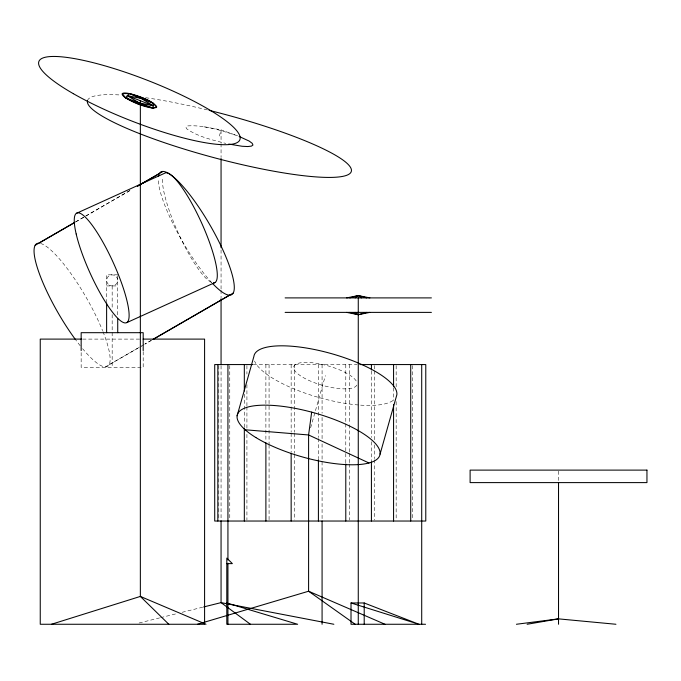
<?xml version="1.0" encoding="UTF-8"?>
<svg xmlns="http://www.w3.org/2000/svg" width="681" height="681" viewBox="0 0 681 681"><rect width="100%" height="100%" fill="white"/><g stroke="black" fill="none" stroke-linecap="round" stroke-linejoin="round"><path stroke-width="0.51" stroke-dasharray="3.4 2.55" d="M219.41 136.03L221.061 129.858L237.448 135.783C221.342 130.616 204.513 124.734 187.394 125.934L185.87 127.041L186.637 128.769C198.128 136.898 212.395 139.86 225.794 143.436M310.621 427.804L325.365 375.631M75.634 221.904L84.836 216.592M85.755 216.064L129.901 190.552M75.582 221.955L129.85 190.612M105.385 366.914L140.337 346.723M141.256 346.195L144.014 344.595L141.205 346.246M151.378 340.347L144.934 344.067L151.327 340.398M109.02 364.846L140.286 346.774M139.111 622.996L159.601 617.905M160.631 617.65L177.017 613.572M182.142 612.304L202.623 607.214M117.728 274.818L106.619 274.818L106.619 301.87M106.619 285.926L117.728 285.926M82.656 339.104L142.031 339.104M253.247 364.565L357.065 364.565M203.908 126.794L221.061 129.858L221.061 142.601M558.531 471.15L558.531 480.522M412.558 365.62L412.558 519.978M396.163 365.62L396.163 386.765M396.163 401.569L396.163 519.978M393.567 387.821L393.567 400.505M374.601 365.62L374.601 369.851M374.601 370.907L374.601 440.684M374.601 444.914L374.601 458.653M374.601 459.709L374.601 519.978M371.417 370.907L371.417 437.508M371.417 441.739L371.417 460.773M349.336 364.565L349.336 423.769M349.336 424.825L349.336 452.312M349.336 453.367L349.336 462.884M349.336 463.94L349.336 519.978M345.786 364.565L345.786 422.705M345.786 423.769L345.786 462.884M322.079 364.565L322.079 413.197M322.079 417.419L322.079 439.628M322.079 443.85L322.079 519.978M318.41 364.565L318.41 437.508M318.41 438.564L318.41 458.653M294.703 364.565L294.703 432.222M294.703 433.278L294.703 453.367M294.703 454.423L294.703 519.978M291.153 364.565L291.153 405.791M291.153 406.855L291.153 432.222M291.153 433.278L291.153 452.312M269.072 364.565L269.072 443.85M269.072 444.914L269.072 519.978M265.888 364.565L265.888 440.684M246.922 365.62L246.922 374.073M246.922 384.646L246.922 405.791M246.922 406.855L246.922 429.056M246.922 434.342L246.922 519.978M244.326 394.163L244.326 426.936M229.769 365.62L229.769 519.978M221.061 143.665L221.061 157.481M221.061 249.91L221.061 289.221M221.061 290.276L221.061 297.716M221.061 365.714L221.061 519.765M218.78 365.62L218.78 519.978M143.189 351.626L143.189 367.408L81.158 367.408L81.158 351.626M117.728 275.745L117.728 316.742M112.169 285.926L112.169 309.31M112.169 314.622L112.169 367.408M392.971 400.539A74.067 22.822 15.8 0 1 359.542 405.067M358.444 404.982A74.067 22.822 15.8 0 1 254.566 361.049M356.793 385.105A32.867 10.13 15.8 0 1 308.774 380.356A32.867 10.13 15.8 0 1 307.088 362.42A32.867 10.13 15.8 0 1 356.444 381.377M87.526 100.584A136.566 22.303 15 0 1 121.286 95.051M145.7 97.706A136.566 22.303 15 0 1 208.063 110.092M211.382 282.368A60.183 12.709 65.6 0 1 178.95 234.519A60.183 12.709 65.6 0 1 162.725 176.813M102.976 331.647A70.833 16.012 60 0 1 82.614 348.706M80.213 345.752A70.833 16.012 60 0 1 75.889 340.134M40.52 243.457A70.833 16.012 60 0 1 102.61 330.728M211.817 282.7A70.833 16.012 60 0 1 158.222 179.699M109.394 285.186A5.559 5.559 0 0 0 117.728 280.376A5.559 5.559 0 0 0 109.394 275.558A5.559 5.559 0 0 0 109.394 285.186"/><path stroke-width="1.02" d="M311.668 412.141L308.595 434.963L308.595 591.227L355.184 624.264M237.116 415.802L253.885 356.469A74.067 22.822 15.8 0 1 328.438 352.809A74.067 22.822 15.8 0 1 396.844 394.801L380.075 454.133M125.525 97.792L129.143 93.527C138.515 96.753 149.701 98.898 156.639 106.491L156.562 107.504L152.987 108.083A18.515 3.746 21.3 0 1 141.401 105.274L136.881 103.58A18.515 3.746 21.3 0 1 124.606 92.999A18.515 3.746 21.3 0 1 153.353 103.342L156.604 107.002L152.987 108.083L139.145 104.431L125.525 97.792L122.325 93.629L129.143 93.527L153.353 103.342L152.987 108.083L125.525 97.792L127.577 97.953M355.15 297.895L358.266 295.588L369.894 297.895M35.165 245.288L74.714 222.44M159.337 173.553L137.256 186.305L162.963 171.476M74.663 222.491L38.791 243.211A70.833 16.012 60 0 0 40.153 275.779A70.833 16.012 60 0 0 75.268 339.3M153.216 339.283L229.557 295.179M153.165 339.334L233.183 293.111M76.544 213.298L164.7 173.229A60.183 12.709 65.6 0 1 202.444 224.807A60.183 12.709 65.6 0 1 213.434 282.904M126.921 322.573L215.077 282.504M51.475 624.264L140.354 596.428L205.985 624.264M197.49 624.264L308.595 591.227L384.978 624.264M349.753 297.895L358.266 295.588L366.778 297.895M346.638 312.383L358.266 314.699L366.778 312.383M203.653 606.958L221.061 602.625L333.86 624.264M346.638 297.895L358.266 295.588L361.381 297.895M349.753 312.383L358.266 314.699L369.894 312.383M527.128 624.264L558.531 618.867L615.93 624.264M516.428 624.264L558.531 618.867M285.126 297.895L431.405 297.895M285.126 312.383L431.405 312.383M81.592 339.104L40.247 339.104L40.247 624.264L204.589 624.264L204.589 339.104L143.095 339.104M252.54 364.565L214.711 364.565L214.711 521.033L425.778 521.033L425.778 364.565L359.857 364.565M226.799 563.621L232.357 563.621L226.799 558.071L226.799 624.264L297.631 624.264L226.799 602.974M351.013 602.974L364.207 602.974L418.951 624.264L351.013 602.974L351.013 624.264L425.548 624.264M245.151 429.779L308.595 434.963L368.957 462.978M228.739 144.057L242.087 146.262L247.722 146.551L251.425 146.126L252.949 145.019L252.183 143.291L249.186 141.078L239.125 136.464M127.338 95.663L141.248 98.439L153.174 105.717L139.256 102.942L127.338 95.663L153.174 105.717M250.421 624.264L221.061 602.625L221.061 520.82M355.15 312.383L358.266 314.699M168.794 624.264L140.354 596.428L140.354 100.686M558.531 482.608L558.531 624.264M421.709 364.565L421.709 624.264M410.72 364.565L410.72 521.033M393.567 364.565L393.567 386.765M393.567 404.735L393.567 521.033M371.417 364.565L371.417 369.851M371.417 461.829L371.417 521.033M364.207 602.974L364.207 624.264M358.266 297.895L358.266 624.264M345.786 463.94L345.786 521.033M322.079 521.033L322.079 624.264M318.41 459.709L318.41 521.033M291.153 453.367L291.153 521.033M265.888 442.795L265.888 521.033M244.326 364.565L244.326 390.996M244.326 427.991L244.326 521.033M227.931 364.565L227.931 560.012M227.931 563.17L227.931 624.264M221.061 158.537L221.061 247.782M221.061 298.78L221.061 364.65M217.835 364.565L217.835 521.033M143.189 350.57L143.189 332.686L81.158 332.686L81.158 350.57M117.728 318.87L117.728 332.686M106.619 302.934L106.619 332.686M209.11 110.348A136.566 22.303 15 0 1 351.362 169.552A136.566 22.303 15 0 1 218.592 158.886A136.566 22.303 15 0 1 87.526 100.584M158.452 176.132A70.833 16.012 60 0 1 218.397 240.606A70.833 16.012 60 0 1 212.523 283.441M646.95 470.111L470.111 470.111L470.111 482.608L646.95 482.608L646.95 470.111M255.877 437.551A74.067 22.822 15.8 0 0 376.84 459.386A74.067 22.822 15.8 0 0 293.06 407.962A74.067 22.822 15.8 0 0 255.877 437.551M73.344 93.68A107.862 21.818 21.3 0 0 238.435 141.716A107.862 21.818 21.3 0 0 106.542 66.312A107.862 21.818 21.3 0 0 73.344 93.68M76.187 234.009A60.183 12.709 65.6 0 0 123.227 322.428A60.183 12.709 65.6 0 0 105.776 247.365A60.183 12.709 65.6 0 0 76.187 234.009"/></g></svg>
